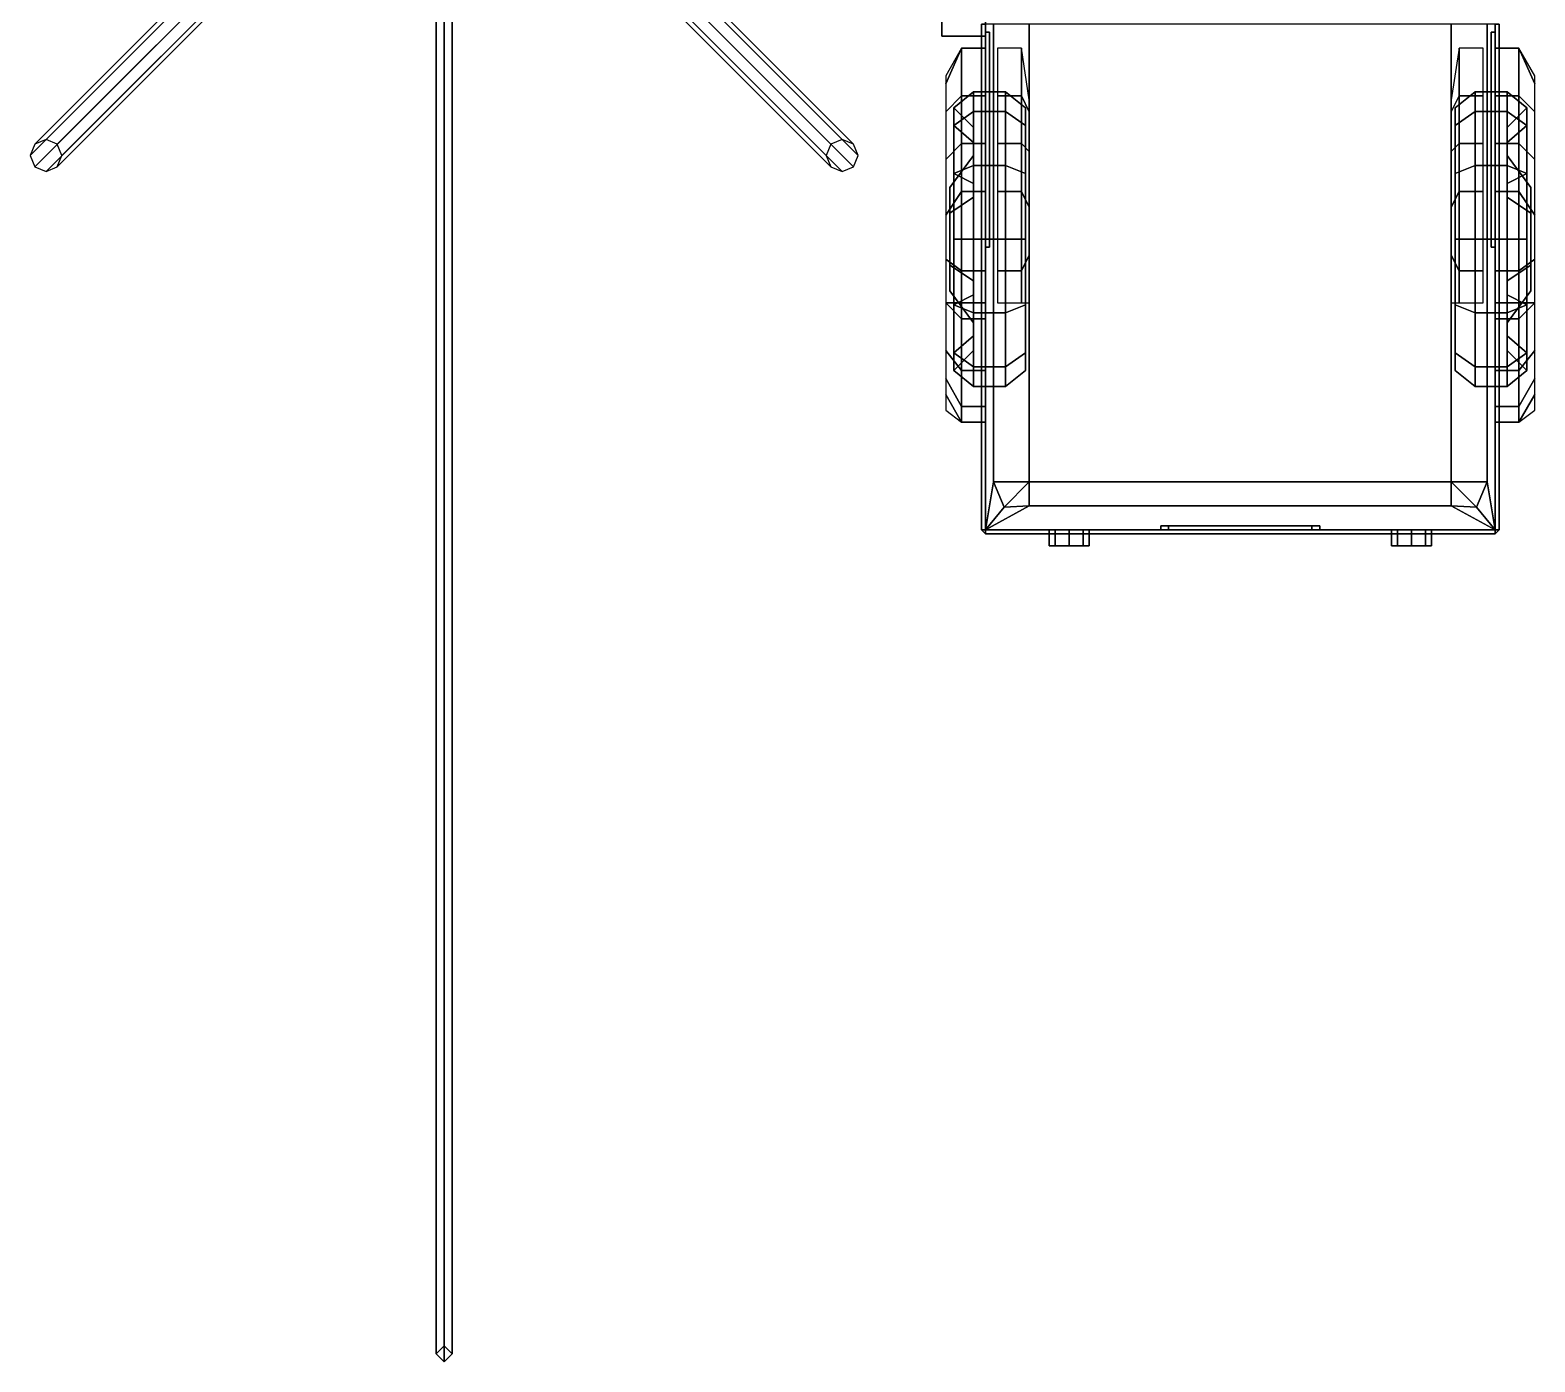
# Model space of a CAD drawing. Header units: millimetres. Extents: x -6 to 2, y -4 to 12.
# Drawn here: x -3.04 to 0.74, y -4.03 to -0.685 of the extents above; entities that cross this region are included whole.
import ezdxf

# ---------------------------------------------------------------- set-up
doc = ezdxf.new("R2010")
doc.units = ezdxf.units.MM
for name, color, linetype in [('antenna', 5, 'Continuous'), ('fenders', 1, 'Continuous'), ('wheels', 2, 'Continuous')]:
    doc.layers.add(name, color=color, linetype=linetype)

msp = doc.modelspace()

# ---------------------------------------------------------------- linework, layer by layer
for points in [[(-0.75, -0.58, 0.33), (-0.75, -0.7, 0.33), (-0.75, -0.7, 0.5), (-0.75, -0.58, 0.5)], [(-0.64, -0.58, 0.33), (-0.64, -0.7, 0.33), (-0.75, -0.7, 0.33), (-0.75, -0.58, 0.33)], [(-0.75, -0.58, 0.5), (-0.75, -0.7, 0.5), (-0.64, -0.7, 0.5), (-0.64, -0.58, 0.5)], [(-0.65, -1.94, 1.57), (-0.64, -1.94, 1.58), (-0.64, -0.67, 1.58), (-0.65, -0.67, 1.57)], [(-0.64, -1.94, 1.56), (-0.65, -1.94, 1.57), (-0.65, -0.67, 1.57), (-0.64, -0.67, 1.56)], [(-0.64, -0.69, 1.22), (-0.64, -0.69, 1.54), (-0.64, -0.67, 1.56), (-0.64, -0.67, 0.33)], [(-0.64, -1.23, 1.54), (-0.64, -1.94, 1.56), (-0.64, -0.67, 1.56), (-0.64, -0.69, 1.54)], [(-0.64, -0.73, 0.33), (-0.64, -0.73, 0.49), (-0.64, -0.69, 1.22), (-0.64, -0.67, 0.33)], [(-0.64, -1.94, 1.58), (-0.62, -1.82, 1.63), (-0.62, -0.67, 1.63), (-0.64, -0.67, 1.58)], [(-0.62, -1.82, 1.63), (-0.53, -1.82, 1.68), (-0.53, -0.67, 1.68), (-0.62, -0.67, 1.63)], [(-0.53, -0.67, 1.68), (-0.53, -1.82, 1.68), (0.53, -1.82, 1.68), (0.53, -0.67, 1.68)], [(0.53, -0.67, 1.68), (0.53, -1.82, 1.68), (0.62, -1.82, 1.63), (0.62, -0.67, 1.63)], [(0.62, -0.67, 1.63), (0.62, -1.82, 1.63), (0.64, -1.94, 1.58), (0.64, -0.67, 1.58)], [(0.64, -0.67, 1.58), (0.64, -1.94, 1.58), (0.65, -1.94, 1.57), (0.65, -0.67, 1.57)], [(0.65, -0.67, 1.57), (0.65, -1.94, 1.57), (0.64, -1.94, 1.56), (0.64, -0.67, 1.56)], [(0.64, -0.67, 1.56), (0.64, -0.69, 1.54), (0.64, -0.69, 1.22), (0.64, -0.67, 0.33)], [(0.64, -0.67, 1.56), (0.64, -1.94, 1.56), (0.64, -1.23, 1.54), (0.64, -0.69, 1.54)], [(0.64, -0.69, 1.22), (0.64, -0.73, 0.49), (0.64, -0.73, 0.33), (0.64, -0.67, 0.33)], [(-0.75, -0.7, 0.5), (-0.75, -0.7, 0.33), (-0.64, -0.7, 0.33), (-0.64, -0.7, 0.5)], [(-0.64, -1.29, 0.83), (-0.64, -1.23, 1.22), (-0.64, -0.69, 1.22), (-0.64, -1.09, 0.83)], [(-0.64, -1.09, 0.83), (-0.64, -0.69, 1.22), (-0.64, -0.69, 1.22), (-0.64, -0.97, 0.79)], [(-0.64, -0.97, 0.79), (-0.64, -0.69, 1.22), (-0.64, -0.69, 1.22), (-0.64, -0.85, 0.7)], [(-0.64, -0.85, 0.7), (-0.64, -0.69, 1.22), (-0.64, -0.69, 1.22), (-0.64, -0.73, 0.49)], [(-0.64, -1.23, 1.22), (-0.63, -1.23, 1.22), (-0.63, -0.69, 1.22), (-0.64, -0.69, 1.22)], [(-0.64, -0.69, 1.22), (-0.63, -0.69, 1.22), (-0.63, -0.69, 1.54), (-0.64, -0.69, 1.54)], [(-0.63, -1.23, 1.22), (-0.63, -1.23, 1.54), (-0.63, -0.69, 1.54), (-0.63, -0.69, 1.22)], [(0.63, -0.69, 1.22), (0.64, -0.69, 1.22), (0.64, -0.69, 1.54), (0.63, -0.69, 1.54)], [(0.63, -1.23, 1.22), (0.64, -1.23, 1.22), (0.64, -0.69, 1.22), (0.63, -0.69, 1.22)], [(0.63, -1.23, 1.54), (0.63, -1.23, 1.22), (0.63, -0.69, 1.22), (0.63, -0.69, 1.54)], [(0.64, -0.69, 1.22), (0.64, -1.23, 1.22), (0.64, -1.29, 0.83), (0.64, -1.09, 0.83)], [(0.64, -0.69, 1.22), (0.64, -0.69, 1.22), (0.64, -1.09, 0.83), (0.64, -0.97, 0.79)], [(0.64, -0.69, 1.22), (0.64, -0.69, 1.22), (0.64, -0.97, 0.79), (0.64, -0.85, 0.7)], [(0.64, -0.69, 1.22), (0.64, -0.69, 1.22), (0.64, -0.85, 0.7), (0.64, -0.73, 0.49)], [(-0.64, -1.29, 0.83), (-0.64, -1.94, 1.56), (-0.64, -1.23, 1.54), (-0.64, -1.23, 1.22)], [(-0.64, -1.23, 1.54), (-0.63, -1.23, 1.54), (-0.63, -1.23, 1.22), (-0.64, -1.23, 1.22)], [(0.63, -1.23, 1.54), (0.64, -1.23, 1.54), (0.64, -1.23, 1.22), (0.63, -1.23, 1.22)], [(0.64, -1.23, 1.54), (0.64, -1.94, 1.56), (0.64, -1.29, 0.83), (0.64, -1.23, 1.22)], [(-0.64, -1.94, 1.56), (-0.64, -1.94, 1.56), (-0.64, -1.29, 0.83), (-0.64, -1.37, 0.81)], [(0.64, -1.29, 0.83), (0.64, -1.94, 1.56), (0.64, -1.94, 1.56), (0.64, -1.37, 0.81)], [(-0.64, -1.94, 1.56), (-0.64, -1.94, 1.56), (-0.64, -1.37, 0.81), (-0.64, -1.41, 0.79)], [(0.64, -1.37, 0.81), (0.64, -1.94, 1.56), (0.64, -1.94, 1.56), (0.64, -1.41, 0.79)], [(-0.64, -1.94, 1.56), (-0.64, -1.94, 1.56), (-0.64, -1.41, 0.79), (-0.64, -1.54, 0.7)], [(0.64, -1.41, 0.79), (0.64, -1.94, 1.56), (0.64, -1.94, 1.56), (0.64, -1.54, 0.7)], [(-0.64, -1.94, 1.56), (-0.64, -1.94, 1.56), (-0.64, -1.54, 0.7), (-0.64, -1.63, 0.58)], [(0.64, -1.54, 0.7), (0.64, -1.94, 1.56), (0.64, -1.94, 1.56), (0.64, -1.63, 0.58)], [(-0.64, -1.94, 1.56), (-0.64, -1.94, 1.56), (-0.64, -1.63, 0.58), (-0.64, -1.67, 0.48)], [(0.64, -1.63, 0.58), (0.64, -1.94, 1.56), (0.64, -1.94, 1.56), (0.64, -1.67, 0.48)], [(-0.64, -1.94, 0.33), (-0.64, -1.94, 1.56), (-0.64, -1.67, 0.48), (-0.64, -1.67, 0.33)], [(0.64, -1.67, 0.48), (0.64, -1.94, 1.56), (0.64, -1.94, 0.33), (0.64, -1.67, 0.33)], [(-0.64, -1.94, 1.58), (-0.64, -1.94, 1.58), (-0.5936, -1.8836, 1.63), (-0.62, -1.82, 1.63)], [(-0.5936, -1.8836, 1.63), (-0.5936, -1.8836, 1.63), (-0.53, -1.82, 1.68), (-0.62, -1.82, 1.63)], [(-0.5936, -1.8836, 1.63), (-0.5936, -1.8836, 1.63), (-0.53, -1.88, 1.66), (-0.53, -1.82, 1.68)], [(0.53, -1.88, 1.66), (0.53, -1.82, 1.68), (-0.53, -1.82, 1.68), (-0.53, -1.88, 1.66)], [(0.62, -1.82, 1.63), (0.53, -1.82, 1.68), (0.53, -1.82, 1.68), (0.5936, -1.8836, 1.63)], [(0.5936, -1.8836, 1.63), (0.53, -1.82, 1.68), (0.53, -1.82, 1.68), (0.53, -1.88, 1.66)], [(0.62, -1.82, 1.63), (0.5936, -1.8836, 1.63), (0.5936, -1.8836, 1.63), (0.64, -1.94, 1.58)], [(-0.64, -1.94, 1.58), (-0.64, -1.94, 1.58), (-0.53, -1.88, 1.66), (-0.5936, -1.8836, 1.63)], [(0.64, -1.94, 1.58), (0.53, -1.88, 1.66), (-0.53, -1.88, 1.66), (-0.64, -1.94, 1.58)], [(0.5936, -1.8836, 1.63), (0.53, -1.88, 1.66), (0.53, -1.88, 1.66), (0.64, -1.94, 1.58)], [(-0.64, -1.94, 1.56), (-0.64, -1.95, 1.57), (-0.65, -1.94, 1.57), (-0.64, -1.94, 1.56)], [(-0.64, -1.95, 1.57), (-0.64, -1.94, 1.58), (-0.64, -1.94, 1.58), (-0.65, -1.94, 1.57)], [(0.64, -1.94, 1.56), (0.64, -1.95, 1.57), (-0.64, -1.95, 1.57), (-0.64, -1.94, 1.56)], [(0.64, -1.95, 1.57), (0.64, -1.94, 1.58), (-0.64, -1.94, 1.58), (-0.64, -1.95, 1.57)], [(0.18, -1.94, 1.55), (0.64, -1.94, 1.56), (-0.64, -1.94, 1.56), (-0.18, -1.94, 1.55)], [(0.64, -1.94, 0.33), (0.18, -1.94, 1.43), (-0.18, -1.94, 1.43), (-0.64, -1.94, 0.33)], [(-0.64, -1.94, 0.33), (-0.18, -1.94, 1.43), (-0.2, -1.94, 1.45), (-0.64, -1.94, 0.33)], [(-0.64, -1.94, 1.56), (-0.2, -1.94, 1.53), (-0.18, -1.94, 1.55), (-0.64, -1.94, 1.56)], [(-0.2, -1.94, 1.45), (-0.2, -1.94, 1.53), (-0.64, -1.94, 1.56), (-0.64, -1.94, 0.33)], [(-0.4654, -1.94, 0.6154), (-0.48, -1.94, 0.58), (-0.48, -1.98, 0.58), (-0.4654, -1.98, 0.6154)], [(-0.48, -1.94, 0.58), (-0.4654, -1.94, 0.5446), (-0.4654, -1.98, 0.5446), (-0.48, -1.98, 0.58)], [(-0.43, -1.94, 0.63), (-0.4654, -1.94, 0.6154), (-0.4654, -1.98, 0.6154), (-0.43, -1.98, 0.63)], [(-0.4654, -1.94, 0.5446), (-0.43, -1.94, 0.53), (-0.43, -1.98, 0.53), (-0.4654, -1.98, 0.5446)], [(-0.3946, -1.94, 0.6154), (-0.43, -1.94, 0.63), (-0.43, -1.98, 0.63), (-0.3946, -1.98, 0.6154)], [(-0.43, -1.94, 0.53), (-0.3946, -1.94, 0.5446), (-0.3946, -1.98, 0.5446), (-0.43, -1.98, 0.53)], [(-0.38, -1.94, 0.58), (-0.3946, -1.94, 0.6154), (-0.3946, -1.98, 0.6154), (-0.38, -1.98, 0.58)], [(-0.3946, -1.94, 0.5446), (-0.38, -1.94, 0.58), (-0.38, -1.98, 0.58), (-0.3946, -1.98, 0.5446)], [(-0.2, -1.94, 1.53), (-0.2, -1.93, 1.53), (-0.18, -1.93, 1.55), (-0.18, -1.94, 1.55)], [(-0.2, -1.94, 1.45), (-0.2, -1.93, 1.45), (-0.2, -1.93, 1.53), (-0.2, -1.94, 1.53)], [(-0.18, -1.94, 1.43), (-0.18, -1.93, 1.43), (-0.2, -1.93, 1.45), (-0.2, -1.94, 1.45)], [(0.18, -1.93, 1.43), (0.2, -1.93, 1.45), (-0.2, -1.93, 1.45), (-0.18, -1.93, 1.43)], [(0.2, -1.93, 1.45), (0.2, -1.93, 1.53), (-0.2, -1.93, 1.53), (-0.2, -1.93, 1.45)], [(0.2, -1.93, 1.53), (0.18, -1.93, 1.55), (-0.18, -1.93, 1.55), (-0.2, -1.93, 1.53)], [(0.18, -1.94, 1.43), (0.18, -1.93, 1.43), (-0.18, -1.93, 1.43), (-0.18, -1.94, 1.43)], [(-0.18, -1.94, 1.55), (-0.18, -1.93, 1.55), (0.18, -1.93, 1.55), (0.18, -1.94, 1.55)], [(0.2, -1.94, 1.45), (0.2, -1.93, 1.45), (0.18, -1.93, 1.43), (0.18, -1.94, 1.43)], [(0.18, -1.94, 1.55), (0.18, -1.93, 1.55), (0.2, -1.93, 1.53), (0.2, -1.94, 1.53)], [(0.64, -1.94, 0.33), (0.2, -1.94, 1.45), (0.18, -1.94, 1.43), (0.64, -1.94, 0.33)], [(0.64, -1.94, 1.56), (0.18, -1.94, 1.55), (0.2, -1.94, 1.53), (0.64, -1.94, 1.56)], [(0.2, -1.94, 1.53), (0.2, -1.93, 1.53), (0.2, -1.93, 1.45), (0.2, -1.94, 1.45)], [(0.64, -1.94, 1.56), (0.2, -1.94, 1.53), (0.2, -1.94, 1.45), (0.64, -1.94, 0.33)], [(0.38, -1.94, 0.58), (0.3946, -1.94, 0.5446), (0.3946, -1.98, 0.5446), (0.38, -1.98, 0.58)], [(0.3946, -1.94, 0.6154), (0.38, -1.94, 0.58), (0.38, -1.98, 0.58), (0.3946, -1.98, 0.6154)], [(0.3946, -1.94, 0.5446), (0.43, -1.94, 0.53), (0.43, -1.98, 0.53), (0.3946, -1.98, 0.5446)], [(0.43, -1.94, 0.63), (0.3946, -1.94, 0.6154), (0.3946, -1.98, 0.6154), (0.43, -1.98, 0.63)], [(0.43, -1.94, 0.53), (0.4654, -1.94, 0.5446), (0.4654, -1.98, 0.5446), (0.43, -1.98, 0.53)], [(0.4654, -1.94, 0.6154), (0.43, -1.94, 0.63), (0.43, -1.98, 0.63), (0.4654, -1.98, 0.6154)], [(0.4654, -1.94, 0.5446), (0.48, -1.94, 0.58), (0.48, -1.98, 0.58), (0.4654, -1.98, 0.5446)], [(0.48, -1.94, 0.58), (0.4654, -1.94, 0.6154), (0.4654, -1.98, 0.6154), (0.48, -1.98, 0.58)], [(0.64, -1.94, 1.56), (0.65, -1.94, 1.57), (0.64, -1.95, 1.57), (0.64, -1.94, 1.56)], [(0.65, -1.94, 1.57), (0.64, -1.94, 1.58), (0.64, -1.94, 1.58), (0.64, -1.95, 1.57)], [(-0.43, -1.98, 0.63), (-0.4654, -1.98, 0.6154), (-0.48, -1.98, 0.58), (-0.3946, -1.98, 0.6154)], [(-0.3946, -1.98, 0.6154), (-0.48, -1.98, 0.58), (-0.4654, -1.98, 0.5446), (-0.38, -1.98, 0.58)], [(-0.38, -1.98, 0.58), (-0.4654, -1.98, 0.5446), (-0.43, -1.98, 0.53), (-0.3946, -1.98, 0.5446)], [(0.4654, -1.98, 0.6154), (0.38, -1.98, 0.58), (0.3946, -1.98, 0.5446), (0.48, -1.98, 0.58)], [(0.43, -1.98, 0.63), (0.3946, -1.98, 0.6154), (0.38, -1.98, 0.58), (0.4654, -1.98, 0.6154)], [(0.48, -1.98, 0.58), (0.3946, -1.98, 0.5446), (0.43, -1.98, 0.53), (0.4654, -1.98, 0.5446)]]:
    msp.add_3dface(points)
at = {"layer": 'antenna'}
for points in [[(-3, -0.96), (-3.0283, -0.9717), (-2.0283, 0.0283, 5), (-2, 0.04, 5)], [(-2.9717, -0.9717), (-3, -0.96), (-2, 0.04, 5), (-1.9717, 0.0283, 5)], [(-1, -0.96), (-1.0283, -0.9717), (-2.0283, 0.0283, 5), (-2, 0.04, 5)], [(-0.9717, -0.9717), (-1, -0.96), (-2, 0.04, 5), (-1.9717, 0.0283, 5)], [(-3.0283, -0.9717), (-3.04, -1), (-2.04, 0, 5), (-2.0283, 0.0283, 5)], [(-2.96, -1), (-2.9717, -0.9717), (-1.9717, 0.0283, 5), (-1.96, 0, 5)], [(-1.0283, -0.9717), (-1.04, -1), (-2.04, 0, 5), (-2.0283, 0.0283, 5)], [(-1.04, -1), (-1.0283, -1.0283), (-2.0283, -0.0283, 5), (-2.04, 0, 5)], [(-0.96, -1), (-0.9717, -0.9717), (-1.9717, 0.0283, 5), (-1.96, 0, 5)], [(-3.04, -1), (-3.0283, -1.0283), (-2.0283, -0.0283, 5), (-2.04, 0, 5)], [(-3.0283, -1.0283), (-3, -1.04), (-2, -0.04, 5), (-2.0283, -0.0283, 5)], [(-3, -1.04), (-2.9717, -1.0283), (-1.9717, -0.0283, 5), (-2, -0.04, 5)], [(-2.9717, -1.0283), (-2.96, -1), (-1.96, 0, 5), (-1.9717, -0.0283, 5)], [(-1.0283, -1.0283), (-1, -1.04), (-2, -0.04, 5), (-2.0283, -0.0283, 5)], [(-2, -0.03, 9.02), (-2.02, -0.03, 9), (-2.02, -4.01), (-2, -4.03)], [(-2.02, -0.03, 9), (-2, -0.03, 8.98), (-2, -3.99), (-2.02, -4.01)], [(-1, -1.04), (-0.9717, -1.0283), (-1.9717, -0.0283, 5), (-2, -0.04, 5)], [(-1.98, -0.03, 9), (-2, -0.03, 9.02), (-2, -4.03), (-1.98, -4.01)], [(-2, -0.03, 8.98), (-1.98, -0.03, 9), (-1.98, -4.01), (-2, -3.99)], [(-0.9717, -1.0283), (-0.96, -1), (-1.96, 0, 5), (-1.9717, -0.0283, 5)]]:
    msp.add_3dface(points, dxfattribs=at)
at = {"layer": 'fenders'}
for points in [[(-0.74, -0.82, 0.5), (-0.74, -0.89, 0.63), (-0.7, -0.85, 0.7), (-0.7, -0.73, 0.49)], [(-0.74, -0.8, 0.38), (-0.74, -0.82, 0.5), (-0.7, -0.73, 0.49), (-0.7, -0.73, 0.33)], [(-0.7, -0.73, 0.49), (-0.7, -0.85, 0.7), (-0.64, -0.85, 0.7), (-0.64, -0.73, 0.49)], [(-0.7, -0.73, 0.33), (-0.7, -0.73, 0.49), (-0.64, -0.73, 0.49), (-0.64, -0.73, 0.33)], [(-0.61, -0.73, 0.49), (-0.61, -0.85, 0.7), (-0.55, -0.85, 0.7), (-0.55, -0.73, 0.49)], [(-0.55, -0.73, 0.49), (-0.55, -0.85, 0.7), (-0.53, -0.89, 0.48), (-0.53, -0.86, 0.41)], [(0.53, -0.86, 0.41), (0.53, -0.89, 0.48), (0.55, -0.85, 0.7), (0.55, -0.73, 0.49)], [(0.55, -0.73, 0.49), (0.55, -0.85, 0.7), (0.61, -0.85, 0.7), (0.61, -0.73, 0.49)], [(0.64, -0.73, 0.49), (0.64, -0.85, 0.7), (0.7, -0.85, 0.7), (0.7, -0.73, 0.49)], [(0.64, -0.73, 0.33), (0.64, -0.73, 0.49), (0.7, -0.73, 0.49), (0.7, -0.73, 0.33)], [(0.7, -0.73, 0.49), (0.7, -0.85, 0.7), (0.74, -0.89, 0.63), (0.74, -0.82, 0.5)], [(0.7, -0.73, 0.33), (0.7, -0.73, 0.49), (0.74, -0.82, 0.5), (0.74, -0.8, 0.38)], [(-0.74, -0.89, 0.63), (-0.74, -1.01, 0.72), (-0.7, -0.97, 0.79), (-0.7, -0.85, 0.7)], [(-0.7, -0.85, 0.7), (-0.7, -0.97, 0.79), (-0.64, -0.97, 0.79), (-0.64, -0.85, 0.7)], [(-0.61, -0.85, 0.7), (-0.61, -0.97, 0.79), (-0.55, -0.97, 0.79), (-0.55, -0.85, 0.7)], [(-0.55, -0.85, 0.7), (-0.55, -0.97, 0.79), (-0.53, -0.99, 0.59), (-0.53, -0.89, 0.48)], [(0.53, -0.89, 0.48), (0.53, -0.99, 0.59), (0.55, -0.97, 0.79), (0.55, -0.85, 0.7)], [(0.55, -0.85, 0.7), (0.55, -0.97, 0.79), (0.61, -0.97, 0.79), (0.61, -0.85, 0.7)], [(0.64, -0.85, 0.7), (0.64, -0.97, 0.79), (0.7, -0.97, 0.79), (0.7, -0.85, 0.7)], [(0.7, -0.85, 0.7), (0.7, -0.97, 0.79), (0.74, -1.01, 0.72), (0.74, -0.89, 0.63)], [(-0.74, -1.01, 0.72), (-0.74, -1.15, 0.77), (-0.7, -1.09, 0.83), (-0.7, -0.97, 0.79)], [(-0.7, -0.97, 0.79), (-0.7, -1.09, 0.83), (-0.64, -1.09, 0.83), (-0.64, -0.97, 0.79)], [(-0.61, -0.97, 0.79), (-0.61, -1.09, 0.83), (-0.55, -1.09, 0.83), (-0.55, -0.97, 0.79)], [(-0.55, -0.97, 0.79), (-0.55, -1.09, 0.83), (-0.53, -1.13, 0.64), (-0.53, -0.99, 0.59)], [(0.53, -0.99, 0.59), (0.53, -1.13, 0.64), (0.55, -1.09, 0.83), (0.55, -0.97, 0.79)], [(0.55, -0.97, 0.79), (0.55, -1.09, 0.83), (0.61, -1.09, 0.83), (0.61, -0.97, 0.79)], [(0.64, -0.97, 0.79), (0.64, -1.09, 0.83), (0.7, -1.09, 0.83), (0.7, -0.97, 0.79)], [(0.7, -0.97, 0.79), (0.7, -1.09, 0.83), (0.74, -1.15, 0.77), (0.74, -1.01, 0.72)], [(-0.74, -1.15, 0.77), (-0.74, -1.26, 0.77), (-0.7, -1.29, 0.83), (-0.7, -1.09, 0.83)], [(-0.7, -1.09, 0.83), (-0.7, -1.29, 0.83), (-0.64, -1.29, 0.83), (-0.64, -1.09, 0.83)], [(-0.61, -1.09, 0.83), (-0.61, -1.29, 0.83), (-0.55, -1.29, 0.83), (-0.55, -1.09, 0.83)], [(-0.55, -1.09, 0.83), (-0.55, -1.29, 0.83), (-0.53, -1.25, 0.64), (-0.53, -1.13, 0.64)], [(0.53, -1.13, 0.64), (0.53, -1.25, 0.64), (0.55, -1.29, 0.83), (0.55, -1.09, 0.83)], [(0.55, -1.09, 0.83), (0.55, -1.29, 0.83), (0.61, -1.29, 0.83), (0.61, -1.09, 0.83)], [(0.64, -1.09, 0.83), (0.64, -1.29, 0.83), (0.7, -1.29, 0.83), (0.7, -1.09, 0.83)], [(0.7, -1.09, 0.83), (0.7, -1.29, 0.83), (0.74, -1.26, 0.77), (0.74, -1.15, 0.77)], [(-0.74, -1.26, 0.77), (-0.74, -1.37, 0.74), (-0.7, -1.37, 0.81), (-0.7, -1.29, 0.83)], [(-0.55, -1.29, 0.83), (-0.55, -1.37, 0.81), (-0.53, -1.37, 0.59), (-0.53, -1.25, 0.64)], [(0.53, -1.25, 0.64), (0.53, -1.37, 0.59), (0.55, -1.37, 0.81), (0.55, -1.29, 0.83)], [(0.7, -1.29, 0.83), (0.7, -1.37, 0.81), (0.74, -1.37, 0.74), (0.74, -1.26, 0.77)], [(-0.7, -1.29, 0.83), (-0.7, -1.37, 0.81), (-0.64, -1.37, 0.81), (-0.64, -1.29, 0.83)], [(-0.61, -1.29, 0.83), (-0.61, -1.37, 0.81), (-0.55, -1.37, 0.81), (-0.55, -1.29, 0.83)], [(0.55, -1.29, 0.83), (0.55, -1.37, 0.81), (0.61, -1.37, 0.81), (0.61, -1.29, 0.83)], [(0.64, -1.29, 0.83), (0.64, -1.37, 0.81), (0.7, -1.37, 0.81), (0.7, -1.29, 0.83)], [(-0.74, -1.37, 0.74), (-0.74, -1.37, 0.74), (-0.7, -1.41, 0.79), (-0.7, -1.37, 0.81)], [(-0.74, -1.37, 0.74), (-0.74, -1.49, 0.66), (-0.7, -1.54, 0.7), (-0.7, -1.41, 0.79)], [(-0.7, -1.37, 0.81), (-0.7, -1.41, 0.79), (-0.64, -1.41, 0.79), (-0.64, -1.37, 0.81)], [(0.64, -1.37, 0.81), (0.64, -1.41, 0.79), (0.7, -1.41, 0.79), (0.7, -1.37, 0.81)], [(0.7, -1.37, 0.81), (0.7, -1.41, 0.79), (0.74, -1.37, 0.74)], [(0.7, -1.41, 0.79), (0.7, -1.54, 0.7), (0.74, -1.49, 0.66), (0.74, -1.37, 0.74)], [(-0.7, -1.41, 0.79), (-0.7, -1.54, 0.7), (-0.64, -1.54, 0.7), (-0.64, -1.41, 0.79)], [(0.64, -1.41, 0.79), (0.64, -1.54, 0.7), (0.7, -1.54, 0.7), (0.7, -1.41, 0.79)], [(-0.74, -1.49, 0.66), (-0.74, -1.56, 0.57), (-0.7, -1.63, 0.58), (-0.7, -1.54, 0.7)], [(0.7, -1.54, 0.7), (0.7, -1.63, 0.58), (0.74, -1.56, 0.57), (0.74, -1.49, 0.66)], [(-0.7, -1.54, 0.7), (-0.7, -1.63, 0.58), (-0.64, -1.63, 0.58), (-0.64, -1.54, 0.7)], [(0.64, -1.54, 0.7), (0.64, -1.63, 0.58), (0.7, -1.63, 0.58), (0.7, -1.54, 0.7)], [(-0.74, -1.56, 0.57), (-0.74, -1.6, 0.45), (-0.7, -1.67, 0.48), (-0.7, -1.63, 0.58)], [(0.7, -1.63, 0.58), (0.7, -1.67, 0.48), (0.74, -1.6, 0.45), (0.74, -1.56, 0.57)], [(-0.74, -1.6, 0.45), (-0.74, -1.64, 0.35), (-0.7, -1.67, 0.33), (-0.7, -1.67, 0.48)], [(0.7, -1.67, 0.48), (0.7, -1.67, 0.33), (0.74, -1.64, 0.35), (0.74, -1.6, 0.45)], [(-0.7, -1.63, 0.58), (-0.7, -1.67, 0.48), (-0.64, -1.67, 0.48), (-0.64, -1.63, 0.58)], [(0.64, -1.63, 0.58), (0.64, -1.67, 0.48), (0.7, -1.67, 0.48), (0.7, -1.63, 0.58)], [(-0.7, -1.67, 0.48), (-0.7, -1.67, 0.33), (-0.64, -1.67, 0.33), (-0.64, -1.67, 0.48)], [(0.64, -1.67, 0.48), (0.64, -1.67, 0.33), (0.7, -1.67, 0.33), (0.7, -1.67, 0.48)]]:
    msp.add_3dface(points, dxfattribs=at)
at = {"layer": 'wheels'}
for points in [[(-0.67, -0.84, 0.36), (-0.67, -0.8896, 0.175), (-0.72, -0.9242, 0.195), (-0.72, -0.88, 0.36)], [(-0.67, -0.8896, 0.545), (-0.67, -0.84, 0.36), (-0.72, -0.88, 0.36), (-0.72, -0.9242, 0.525)], [(-0.59, -0.84, 0.36), (-0.59, -0.8896, 0.175), (-0.67, -0.8896, 0.175), (-0.67, -0.84, 0.36)], [(-0.59, -0.8896, 0.545), (-0.59, -0.84, 0.36), (-0.67, -0.84, 0.36), (-0.67, -0.8896, 0.545)], [(-0.59, -0.8896, 0.175), (-0.59, -0.84, 0.36), (-0.54, -0.88, 0.36), (-0.54, -0.9242, 0.195)], [(-0.59, -0.84, 0.36), (-0.59, -0.8896, 0.545), (-0.54, -0.9242, 0.525), (-0.54, -0.88, 0.36)], [(0.59, -0.8896, 0.545), (0.59, -0.84, 0.36), (0.54, -0.88, 0.36), (0.54, -0.9242, 0.525)], [(0.59, -0.84, 0.36), (0.59, -0.8896, 0.175), (0.54, -0.9242, 0.195), (0.54, -0.88, 0.36)], [(0.59, -0.84, 0.36), (0.59, -0.8896, 0.545), (0.67, -0.8896, 0.545), (0.67, -0.84, 0.36)], [(0.59, -0.8896, 0.175), (0.59, -0.84, 0.36), (0.67, -0.84, 0.36), (0.67, -0.8896, 0.175)], [(0.67, -0.84, 0.36), (0.67, -0.8896, 0.545), (0.72, -0.9242, 0.525), (0.72, -0.88, 0.36)], [(0.67, -0.8896, 0.175), (0.67, -0.84, 0.36), (0.72, -0.88, 0.36), (0.72, -0.9242, 0.195)], [(-0.72, -0.88, 0.36), (-0.72, -0.9242, 0.195), (-0.67, -0.9675, 0.22), (-0.67, -0.93, 0.36)], [(-0.72, -0.9242, 0.525), (-0.72, -0.88, 0.36), (-0.67, -0.93, 0.36), (-0.67, -0.9675, 0.5)], [(-0.67, -1.025, 0.6804), (-0.67, -0.8896, 0.545), (-0.72, -0.9242, 0.525), (-0.72, -1.045, 0.6458)], [(-0.67, -0.8896, 0.175), (-0.67, -1.025, 0.0396), (-0.72, -1.045, 0.0742), (-0.72, -0.9242, 0.195)], [(-0.59, -1.025, 0.6804), (-0.59, -0.8896, 0.545), (-0.67, -0.8896, 0.545), (-0.67, -1.025, 0.6804)], [(-0.59, -0.8896, 0.175), (-0.59, -1.025, 0.0396), (-0.67, -1.025, 0.0396), (-0.67, -0.8896, 0.175)], [(-0.59, -0.8896, 0.545), (-0.59, -1.025, 0.6804), (-0.54, -1.045, 0.6458), (-0.54, -0.9242, 0.525)], [(-0.59, -1.025, 0.0396), (-0.59, -0.8896, 0.175), (-0.54, -0.9242, 0.195), (-0.54, -1.045, 0.0742)], [(-0.54, -0.88, 0.36), (-0.54, -1.4958, 0.195), (-0.54, -1.375, 0.0742), (-0.54, -0.9242, 0.195)], [(-0.54, -0.9242, 0.525), (-0.54, -1.54, 0.36), (-0.54, -1.4958, 0.195), (-0.54, -0.88, 0.36)], [(0.54, -0.88, 0.36), (0.54, -1.4958, 0.525), (0.54, -1.375, 0.6458), (0.54, -0.9242, 0.525)], [(0.54, -0.9242, 0.195), (0.54, -1.54, 0.36), (0.54, -1.4958, 0.525), (0.54, -0.88, 0.36)], [(0.59, -0.8896, 0.175), (0.59, -1.025, 0.0396), (0.54, -1.045, 0.0742), (0.54, -0.9242, 0.195)], [(0.59, -1.025, 0.6804), (0.59, -0.8896, 0.545), (0.54, -0.9242, 0.525), (0.54, -1.045, 0.6458)], [(0.59, -1.025, 0.0396), (0.59, -0.8896, 0.175), (0.67, -0.8896, 0.175), (0.67, -1.025, 0.0396)], [(0.59, -0.8896, 0.545), (0.59, -1.025, 0.6804), (0.67, -1.025, 0.6804), (0.67, -0.8896, 0.545)], [(0.72, -0.88, 0.36), (0.72, -0.9242, 0.525), (0.67, -0.9675, 0.5), (0.67, -0.93, 0.36)], [(0.72, -0.9242, 0.195), (0.72, -0.88, 0.36), (0.67, -0.93, 0.36), (0.67, -0.9675, 0.22)], [(0.67, -1.025, 0.0396), (0.67, -0.8896, 0.175), (0.72, -0.9242, 0.195), (0.72, -1.045, 0.0742)], [(0.67, -0.8896, 0.545), (0.67, -1.025, 0.6804), (0.72, -1.045, 0.6458), (0.72, -0.9242, 0.525)], [(-0.72, -0.9242, 0.195), (-0.72, -1.045, 0.0742), (-0.67, -1.07, 0.1175), (-0.67, -0.9675, 0.22)], [(-0.72, -1.045, 0.6458), (-0.72, -0.9242, 0.525), (-0.67, -0.9675, 0.5), (-0.67, -1.07, 0.6025)], [(-0.67, -0.93, 0.36), (-0.67, -0.9675, 0.22), (-0.67, -1, 0.36)], [(-0.67, -0.9675, 0.5), (-0.67, -0.93, 0.36), (-0.67, -1, 0.36), (-0.67, -1.105, 0.5419)], [(-0.54, -0.9242, 0.195), (-0.54, -1.375, 0.0742), (-0.54, -1.21, 0.03), (-0.54, -1.045, 0.0742)], [(-0.54, -1.045, 0.6458), (-0.54, -1.4958, 0.525), (-0.54, -1.54, 0.36), (-0.54, -0.9242, 0.525)], [(0.54, -0.9242, 0.525), (0.54, -1.375, 0.6458), (0.54, -1.21, 0.69), (0.54, -1.045, 0.6458)], [(0.54, -1.045, 0.0742), (0.54, -1.4958, 0.195), (0.54, -1.54, 0.36), (0.54, -0.9242, 0.195)], [(0.72, -0.9242, 0.525), (0.72, -1.045, 0.6458), (0.67, -1.07, 0.6025), (0.67, -0.9675, 0.5)], [(0.72, -1.045, 0.0742), (0.72, -0.9242, 0.195), (0.67, -0.9675, 0.22), (0.67, -1.07, 0.1175)], [(0.67, -0.9675, 0.22), (0.67, -0.93, 0.36), (0.67, -1, 0.36), (0.67, -1.105, 0.1781)], [(0.67, -0.93, 0.36), (0.67, -0.9675, 0.5), (0.67, -1, 0.36)], [(-0.67, -0.9675, 0.22), (-0.67, -1.07, 0.1175), (-0.67, -1.105, 0.1781), (-0.67, -1, 0.36)], [(-0.67, -1.07, 0.6025), (-0.67, -0.9675, 0.5), (-0.67, -1.105, 0.5419)], [(0.67, -0.9675, 0.5), (0.67, -1.07, 0.6025), (0.67, -1.105, 0.5419), (0.67, -1, 0.36)], [(0.67, -1.07, 0.1175), (0.67, -0.9675, 0.22), (0.67, -1.105, 0.1781)], [(-0.67, -1, 0.36), (-0.67, -1.105, 0.1781), (-0.73, -1.145, 0.2474), (-0.73, -1.08, 0.36)], [(-0.67, -1.105, 0.5419), (-0.67, -1, 0.36), (-0.73, -1.08, 0.36), (-0.73, -1.145, 0.4726)], [(0.67, -1, 0.36), (0.67, -1.105, 0.5419), (0.73, -1.145, 0.4726), (0.73, -1.08, 0.36)], [(0.67, -1.105, 0.1781), (0.67, -1, 0.36), (0.73, -1.08, 0.36), (0.73, -1.145, 0.2474)], [(-0.67, -1.025, 0.0396), (-0.67, -1.21, -0.01), (-0.72, -1.21, 0.03), (-0.72, -1.045, 0.0742)], [(-0.67, -1.21, 0.73), (-0.67, -1.025, 0.6804), (-0.72, -1.045, 0.6458), (-0.72, -1.21, 0.69)], [(-0.72, -1.21, 0.69), (-0.72, -1.045, 0.6458), (-0.67, -1.07, 0.6025), (-0.67, -1.21, 0.64)], [(-0.72, -1.045, 0.0742), (-0.72, -1.21, 0.03), (-0.67, -1.21, 0.08), (-0.67, -1.07, 0.1175)], [(-0.59, -1.025, 0.0396), (-0.59, -1.21, -0.01), (-0.67, -1.21, -0.01), (-0.67, -1.025, 0.0396)], [(-0.59, -1.21, 0.73), (-0.59, -1.025, 0.6804), (-0.67, -1.025, 0.6804), (-0.67, -1.21, 0.73)], [(-0.59, -1.21, -0.01), (-0.59, -1.025, 0.0396), (-0.54, -1.045, 0.0742), (-0.54, -1.21, 0.03)], [(-0.59, -1.025, 0.6804), (-0.59, -1.21, 0.73), (-0.54, -1.21, 0.69), (-0.54, -1.045, 0.6458)], [(-0.54, -1.21, 0.69), (-0.54, -1.375, 0.6458), (-0.54, -1.4958, 0.525), (-0.54, -1.045, 0.6458)], [(0.59, -1.21, 0.73), (0.59, -1.025, 0.6804), (0.54, -1.045, 0.6458), (0.54, -1.21, 0.69)], [(0.59, -1.025, 0.0396), (0.59, -1.21, -0.01), (0.54, -1.21, 0.03), (0.54, -1.045, 0.0742)], [(0.54, -1.21, 0.03), (0.54, -1.375, 0.0742), (0.54, -1.4958, 0.195), (0.54, -1.045, 0.0742)], [(0.59, -1.025, 0.6804), (0.59, -1.21, 0.73), (0.67, -1.21, 0.73), (0.67, -1.025, 0.6804)], [(0.59, -1.21, -0.01), (0.59, -1.025, 0.0396), (0.67, -1.025, 0.0396), (0.67, -1.21, -0.01)], [(0.67, -1.025, 0.6804), (0.67, -1.21, 0.73), (0.72, -1.21, 0.69), (0.72, -1.045, 0.6458)], [(0.67, -1.21, -0.01), (0.67, -1.025, 0.0396), (0.72, -1.045, 0.0742), (0.72, -1.21, 0.03)], [(0.72, -1.21, 0.03), (0.72, -1.045, 0.0742), (0.67, -1.07, 0.1175), (0.67, -1.21, 0.08)], [(0.72, -1.045, 0.6458), (0.72, -1.21, 0.69), (0.67, -1.21, 0.64), (0.67, -1.07, 0.6025)], [(-0.73, -1.34, 0.36), (-0.73, -1.08, 0.36), (-0.73, -1.145, 0.2474), (-0.73, -1.275, 0.2474)], [(-0.73, -1.275, 0.4726), (-0.73, -1.145, 0.4726), (-0.73, -1.08, 0.36), (-0.73, -1.34, 0.36)], [(-0.67, -1.07, 0.1175), (-0.67, -1.21, 0.08), (-0.67, -1.105, 0.1781)], [(-0.67, -1.21, 0.64), (-0.67, -1.07, 0.6025), (-0.67, -1.105, 0.5419), (-0.67, -1.315, 0.5419)], [(0.67, -1.07, 0.6025), (0.67, -1.21, 0.64), (0.67, -1.105, 0.5419)], [(0.67, -1.21, 0.08), (0.67, -1.07, 0.1175), (0.67, -1.105, 0.1781), (0.67, -1.315, 0.1781)], [(0.73, -1.34, 0.36), (0.73, -1.08, 0.36), (0.73, -1.145, 0.4726), (0.73, -1.275, 0.4726)], [(0.73, -1.275, 0.2474), (0.73, -1.145, 0.2474), (0.73, -1.08, 0.36), (0.73, -1.34, 0.36)], [(-0.67, -1.105, 0.1781), (-0.67, -1.315, 0.1781), (-0.73, -1.275, 0.2474), (-0.73, -1.145, 0.2474)], [(-0.67, -1.315, 0.5419), (-0.67, -1.105, 0.5419), (-0.73, -1.145, 0.4726), (-0.73, -1.275, 0.4726)], [(-0.67, -1.21, 0.08), (-0.67, -1.35, 0.1175), (-0.67, -1.315, 0.1781), (-0.67, -1.105, 0.1781)], [(0.67, -1.21, 0.64), (0.67, -1.35, 0.6025), (0.67, -1.315, 0.5419), (0.67, -1.105, 0.5419)], [(0.67, -1.105, 0.5419), (0.67, -1.315, 0.5419), (0.73, -1.275, 0.4726), (0.73, -1.145, 0.4726)], [(0.67, -1.315, 0.1781), (0.67, -1.105, 0.1781), (0.73, -1.145, 0.2474), (0.73, -1.275, 0.2474)], [(-0.67, -1.21, -0.01), (-0.67, -1.395, 0.0396), (-0.72, -1.375, 0.0742), (-0.72, -1.21, 0.03)], [(-0.72, -1.375, 0.6458), (-0.72, -1.21, 0.69), (-0.67, -1.21, 0.64), (-0.67, -1.35, 0.6025)], [(-0.67, -1.395, 0.6804), (-0.67, -1.21, 0.73), (-0.72, -1.21, 0.69), (-0.72, -1.375, 0.6458)], [(-0.72, -1.21, 0.03), (-0.72, -1.375, 0.0742), (-0.67, -1.35, 0.1175), (-0.67, -1.21, 0.08)], [(-0.59, -1.21, -0.01), (-0.59, -1.395, 0.0396), (-0.67, -1.395, 0.0396), (-0.67, -1.21, -0.01)], [(-0.67, -1.35, 0.6025), (-0.67, -1.21, 0.64), (-0.67, -1.315, 0.5419)], [(-0.59, -1.395, 0.6804), (-0.59, -1.21, 0.73), (-0.67, -1.21, 0.73), (-0.67, -1.395, 0.6804)], [(-0.59, -1.395, 0.0396), (-0.59, -1.21, -0.01), (-0.54, -1.21, 0.03), (-0.54, -1.375, 0.0742)], [(-0.59, -1.21, 0.73), (-0.59, -1.395, 0.6804), (-0.54, -1.375, 0.6458), (-0.54, -1.21, 0.69)], [(0.59, -1.395, 0.6804), (0.59, -1.21, 0.73), (0.54, -1.21, 0.69), (0.54, -1.375, 0.6458)], [(0.59, -1.21, -0.01), (0.59, -1.395, 0.0396), (0.54, -1.375, 0.0742), (0.54, -1.21, 0.03)], [(0.59, -1.21, 0.73), (0.59, -1.395, 0.6804), (0.67, -1.395, 0.6804), (0.67, -1.21, 0.73)], [(0.59, -1.395, 0.0396), (0.59, -1.21, -0.01), (0.67, -1.21, -0.01), (0.67, -1.395, 0.0396)], [(0.67, -1.21, 0.73), (0.67, -1.395, 0.6804), (0.72, -1.375, 0.6458), (0.72, -1.21, 0.69)], [(0.72, -1.375, 0.0742), (0.72, -1.21, 0.03), (0.67, -1.21, 0.08), (0.67, -1.35, 0.1175)], [(0.67, -1.395, 0.0396), (0.67, -1.21, -0.01), (0.72, -1.21, 0.03), (0.72, -1.375, 0.0742)], [(0.72, -1.21, 0.69), (0.72, -1.375, 0.6458), (0.67, -1.35, 0.6025), (0.67, -1.21, 0.64)], [(0.67, -1.35, 0.1175), (0.67, -1.21, 0.08), (0.67, -1.315, 0.1781)], [(-0.67, -1.315, 0.1781), (-0.67, -1.42, 0.36), (-0.73, -1.34, 0.36), (-0.73, -1.275, 0.2474)], [(-0.67, -1.42, 0.36), (-0.67, -1.315, 0.5419), (-0.73, -1.275, 0.4726), (-0.73, -1.34, 0.36)], [(0.67, -1.315, 0.5419), (0.67, -1.42, 0.36), (0.73, -1.34, 0.36), (0.73, -1.275, 0.4726)], [(0.67, -1.42, 0.36), (0.67, -1.315, 0.1781), (0.73, -1.275, 0.2474), (0.73, -1.34, 0.36)], [(-0.67, -1.4525, 0.22), (-0.67, -1.49, 0.36), (-0.67, -1.42, 0.36), (-0.67, -1.315, 0.1781)], [(-0.67, -1.35, 0.1175), (-0.67, -1.4525, 0.22), (-0.67, -1.315, 0.1781)], [(-0.67, -1.4525, 0.5), (-0.67, -1.35, 0.6025), (-0.67, -1.315, 0.5419), (-0.67, -1.42, 0.36)], [(0.67, -1.4525, 0.5), (0.67, -1.49, 0.36), (0.67, -1.42, 0.36), (0.67, -1.315, 0.5419)], [(0.67, -1.35, 0.6025), (0.67, -1.4525, 0.5), (0.67, -1.315, 0.5419)], [(0.67, -1.4525, 0.22), (0.67, -1.35, 0.1175), (0.67, -1.315, 0.1781), (0.67, -1.42, 0.36)], [(-0.72, -1.375, 0.0742), (-0.72, -1.4958, 0.195), (-0.67, -1.4525, 0.22), (-0.67, -1.35, 0.1175)], [(-0.72, -1.4958, 0.525), (-0.72, -1.375, 0.6458), (-0.67, -1.35, 0.6025), (-0.67, -1.4525, 0.5)], [(0.72, -1.375, 0.6458), (0.72, -1.4958, 0.525), (0.67, -1.4525, 0.5), (0.67, -1.35, 0.6025)], [(0.72, -1.4958, 0.195), (0.72, -1.375, 0.0742), (0.67, -1.35, 0.1175), (0.67, -1.4525, 0.22)], [(-0.67, -1.5304, 0.545), (-0.67, -1.395, 0.6804), (-0.72, -1.375, 0.6458), (-0.72, -1.4958, 0.525)], [(-0.67, -1.395, 0.0396), (-0.67, -1.5304, 0.175), (-0.72, -1.4958, 0.195), (-0.72, -1.375, 0.0742)], [(-0.59, -1.5304, 0.545), (-0.59, -1.395, 0.6804), (-0.67, -1.395, 0.6804), (-0.67, -1.5304, 0.545)], [(-0.59, -1.395, 0.0396), (-0.59, -1.5304, 0.175), (-0.67, -1.5304, 0.175), (-0.67, -1.395, 0.0396)], [(-0.59, -1.395, 0.6804), (-0.59, -1.5304, 0.545), (-0.54, -1.4958, 0.525), (-0.54, -1.375, 0.6458)], [(-0.59, -1.5304, 0.175), (-0.59, -1.395, 0.0396), (-0.54, -1.375, 0.0742), (-0.54, -1.4958, 0.195)], [(0.59, -1.395, 0.0396), (0.59, -1.5304, 0.175), (0.54, -1.4958, 0.195), (0.54, -1.375, 0.0742)], [(0.59, -1.5304, 0.545), (0.59, -1.395, 0.6804), (0.54, -1.375, 0.6458), (0.54, -1.4958, 0.525)], [(0.59, -1.5304, 0.175), (0.59, -1.395, 0.0396), (0.67, -1.395, 0.0396), (0.67, -1.5304, 0.175)], [(0.59, -1.395, 0.6804), (0.59, -1.5304, 0.545), (0.67, -1.5304, 0.545), (0.67, -1.395, 0.6804)], [(0.67, -1.5304, 0.175), (0.67, -1.395, 0.0396), (0.72, -1.375, 0.0742), (0.72, -1.4958, 0.195)], [(0.67, -1.395, 0.6804), (0.67, -1.5304, 0.545), (0.72, -1.4958, 0.525), (0.72, -1.375, 0.6458)], [(-0.67, -1.49, 0.36), (-0.67, -1.4525, 0.5), (-0.67, -1.42, 0.36)], [(0.67, -1.49, 0.36), (0.67, -1.4525, 0.22), (0.67, -1.42, 0.36)], [(-0.72, -1.4958, 0.195), (-0.72, -1.54, 0.36), (-0.67, -1.49, 0.36), (-0.67, -1.4525, 0.22)], [(-0.72, -1.54, 0.36), (-0.72, -1.4958, 0.525), (-0.67, -1.4525, 0.5), (-0.67, -1.49, 0.36)], [(0.72, -1.4958, 0.525), (0.72, -1.54, 0.36), (0.67, -1.49, 0.36), (0.67, -1.4525, 0.5)], [(0.72, -1.54, 0.36), (0.72, -1.4958, 0.195), (0.67, -1.4525, 0.22), (0.67, -1.49, 0.36)], [(-0.67, -1.5304, 0.175), (-0.67, -1.58, 0.36), (-0.72, -1.54, 0.36), (-0.72, -1.4958, 0.195)], [(-0.67, -1.58, 0.36), (-0.67, -1.5304, 0.545), (-0.72, -1.4958, 0.525), (-0.72, -1.54, 0.36)], [(-0.59, -1.58, 0.36), (-0.59, -1.5304, 0.175), (-0.54, -1.4958, 0.195), (-0.54, -1.54, 0.36)], [(-0.59, -1.5304, 0.545), (-0.59, -1.58, 0.36), (-0.54, -1.54, 0.36), (-0.54, -1.4958, 0.525)], [(0.59, -1.58, 0.36), (0.59, -1.5304, 0.545), (0.54, -1.4958, 0.525), (0.54, -1.54, 0.36)], [(0.59, -1.5304, 0.175), (0.59, -1.58, 0.36), (0.54, -1.54, 0.36), (0.54, -1.4958, 0.195)], [(0.67, -1.5304, 0.545), (0.67, -1.58, 0.36), (0.72, -1.54, 0.36), (0.72, -1.4958, 0.525)], [(0.67, -1.58, 0.36), (0.67, -1.5304, 0.175), (0.72, -1.4958, 0.195), (0.72, -1.54, 0.36)], [(-0.59, -1.5304, 0.175), (-0.59, -1.58, 0.36), (-0.67, -1.58, 0.36), (-0.67, -1.5304, 0.175)], [(-0.59, -1.58, 0.36), (-0.59, -1.5304, 0.545), (-0.67, -1.5304, 0.545), (-0.67, -1.58, 0.36)], [(0.59, -1.5304, 0.545), (0.59, -1.58, 0.36), (0.67, -1.58, 0.36), (0.67, -1.5304, 0.545)], [(0.59, -1.58, 0.36), (0.59, -1.5304, 0.175), (0.67, -1.5304, 0.175), (0.67, -1.58, 0.36)]]:
    msp.add_3dface(points, dxfattribs=at)

doc.saveas('drawing.dxf')
